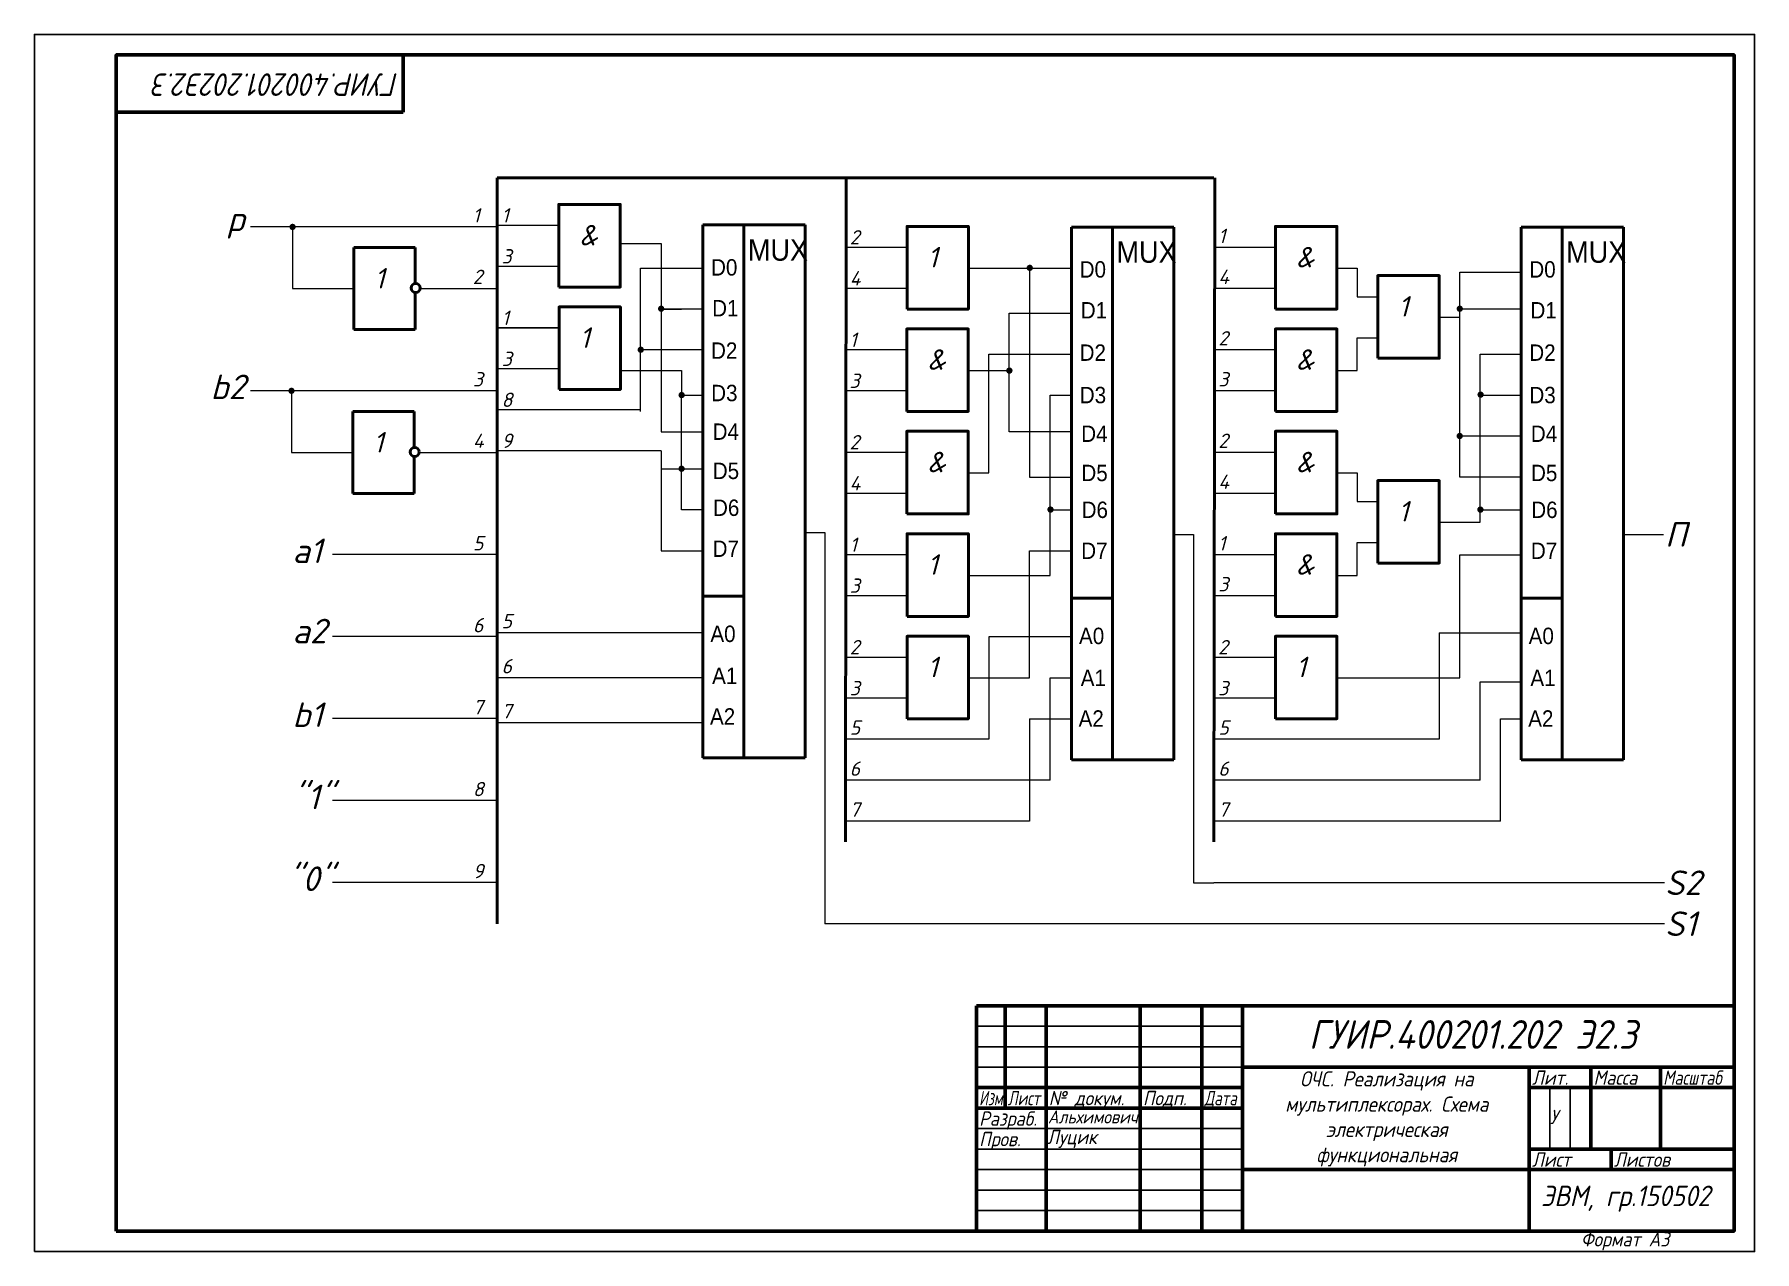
# Model space of a CAD drawing. Header units: millimetres. Extents: x 0 to 420, y 0 to 297.
import ezdxf

# ---------------------------------------------------------------- set-up
doc = ezdxf.new("R2010")
doc.units = ezdxf.units.MM
doc.header["$LTSCALE"] = 0.5
doc.layers.get('0').update_dxf_attribs({"lineweight": 60})
doc.layers.get('Defpoints').update_dxf_attribs({"color": 5})
doc.layers.add('4-текст', color=7, linetype='Continuous', true_color=0x00ad00)
doc.styles.get("Standard").update_dxf_attribs({"font": 'ISOCPEUI.TTF', "width": 0.9})

msp = doc.modelspace()

# ---------------------------------------------------------------- hatches: boundary and pattern name
at = {"lineweight": 20}
h = msp.add_hatch(color=7, dxfattribs=at)
edge = h.paths.add_edge_path()
edge.add_arc((63.03, 250.03), 0.773, 0, 360)
h = msp.add_hatch(color=7, dxfattribs=at)
edge = h.paths.add_edge_path()
edge.add_arc((243.03, 240.04), 0.773, 0, 360)
h = msp.add_hatch(color=7, dxfattribs=at)
edge = h.paths.add_edge_path()
edge.add_arc((153.03, 230.07), 0.773, 0, 360)
h = msp.add_hatch(color=7, dxfattribs=at)
edge = h.paths.add_edge_path()
edge.add_arc((348.02, 230.06), 0.773, 0, 360)
h = msp.add_hatch(color=7, dxfattribs=at)
edge = h.paths.add_edge_path()
edge.add_arc((148.05, 220.06), 0.773, 0, 360)
h = msp.add_hatch(color=7, dxfattribs=at)
edge = h.paths.add_edge_path()
edge.add_arc((238.05, 214.97), 0.773, 0, 360)
h = msp.add_hatch(color=7, dxfattribs=at)
edge = h.paths.add_edge_path()
edge.add_arc((62.77, 210.03), 0.773, 0, 360)
h = msp.add_hatch(color=7, dxfattribs=at)
edge = h.paths.add_edge_path()
edge.add_arc((158.03, 208.99), 0.773, 0, 360)
h = msp.add_hatch(color=7, dxfattribs=at)
edge = h.paths.add_edge_path()
edge.add_arc((353.1, 209.1), 0.773, 0, 360)
h = msp.add_hatch(color=7, dxfattribs=at)
edge = h.paths.add_edge_path()
edge.add_arc((348.01, 199.01), 0.773, 0, 360)
h = msp.add_hatch(color=7, dxfattribs=at)
edge = h.paths.add_edge_path()
edge.add_arc((158.01, 191.02), 0.773, 0, 360)
h = msp.add_hatch(color=7, dxfattribs=at)
edge = h.paths.add_edge_path()
edge.add_arc((248.09, 181.06), 0.773, 0, 360)
h = msp.add_hatch(color=7, dxfattribs=at)
edge = h.paths.add_edge_path()
edge.add_arc((353.06, 181.05), 0.773, 0, 360)

# ---------------------------------------------------------------- linework, layer by layer
at = {"lineweight": 50}
for p, q in [((113, 262), (113, 80)), ((113, 262), (288, 262)), ((363, 250), (363, 120)), ((93, 245), (78, 245)), ((78, 245), (78, 225)), ((93, 236.22), (93, 245)), ((93, 225), (93, 233.92)), ((78, 225), (93, 225)), ((92.74, 205), (77.74, 205)), ((77.74, 205), (77.74, 185)), ((92.74, 196.22), (92.74, 205)), ((92.74, 193.92), (92.74, 194.01)), ((92.74, 185), (92.74, 193.92)), ((77.74, 185), (92.74, 185))]:
    msp.add_line(p, q, dxfattribs=at)
at = {"color": 7, "lineweight": 50}
for p, q in [((198.21, 262), (198.06, 100)), ((288.21, 262), (288, 100)), ((163.21, 250.5), (163.21, 120.5)), ((163.21, 250.5), (188.21, 250.5)), ((163.21, 250.5), (163.21, 240.5)), ((173.21, 120.5), (173.21, 250.5)), ((188.21, 250.5), (188.21, 120.5)), ((253.21, 250), (253.21, 120)), ((253.21, 250), (278.21, 250)), ((253.21, 250), (253.21, 240)), ((263.21, 120), (263.21, 250)), ((278.21, 250), (278.21, 120)), ((363, 250), (388, 250)), ((373, 120), (373, 250)), ((388, 250), (388, 120)), ((163.21, 159.9), (173.21, 159.9)), ((253.21, 159.4), (263.21, 159.4)), ((363, 159.4), (373, 159.4)), ((163.21, 120.5), (173.21, 120.5)), ((188.21, 120.5), (173.21, 120.5)), ((253.21, 120), (263.21, 120)), ((278.21, 120), (263.21, 120)), ((363, 120), (373, 120)), ((388, 120), (373, 120))]:
    msp.add_line(p, q, dxfattribs=at)
at = {"lineweight": 20}
for p, q in [((52.78, 250.15), (113, 250.15)), ((63, 250.13), (63, 235)), ((128.04, 250.36), (113.04, 250.36)), ((143, 246), (153, 246)), ((153, 246), (153, 230)), ((213, 244.99), (198, 244.99)), ((213.06, 245), (198.06, 245)), ((303, 245), (288, 245)), ((128.04, 240.36), (113.04, 240.36)), ((148, 205), (148, 240)), ((148, 240), (163, 240)), ((228, 240), (253, 240)), ((243, 240), (243, 189)), ((318, 240), (323, 240)), ((323, 240), (323, 233)), ((348, 189), (348, 239)), ((348, 239), (363, 239)), ((63, 235), (78, 235)), ((93, 233.92), (93, 234.01)), ((94.22, 235), (113, 235)), ((213.06, 235), (198.06, 235)), ((303, 235), (288, 235)), ((323, 233), (328, 233)), ((153, 230), (158, 230)), ((163, 230), (153, 230)), ((153, 230), (153, 200)), ((238, 200), (238, 229)), ((238, 229), (253, 229)), ((343, 228), (348, 228)), ((363, 230), (348, 230)), ((128.04, 225.36), (113.04, 225.36)), ((128.1, 225.37), (113.1, 225.37)), ((323, 215), (323, 223)), ((323, 223), (328, 223)), ((163, 220), (148, 220)), ((213, 220), (198, 220)), ((233, 190), (233, 219)), ((233, 219), (253, 219)), ((303, 220), (288, 220)), ((353, 178), (353, 219)), ((353, 219), (363, 219)), ((128.1, 215.37), (113.1, 215.37)), ((143, 215), (158, 215)), ((158, 215), (158, 209)), ((228, 215), (238, 215)), ((318, 215), (323, 215)), ((52.8, 210.15), (112.82, 210.15)), ((62.74, 210.13), (62.74, 195)), ((158, 209), (163.21, 209)), ((158, 181), (158, 209)), ((213, 210), (198, 210)), ((248, 165), (248, 209)), ((248, 209), (253.21, 209)), ((303, 210), (288, 210)), ((353, 209), (363, 209)), ((148, 205.37), (113.1, 205.37)), ((153, 200), (163.21, 200)), ((253, 200), (238, 200)), ((363, 199), (348, 199)), ((62.74, 195), (77.74, 195)), ((93.97, 195), (112.74, 195)), ((153.03, 195.37), (113.1, 195.37)), ((153, 195.37), (153, 171)), ((213, 195), (198, 195)), ((303, 195), (288, 195)), ((153, 191), (163.21, 191)), ((228, 190), (233, 190)), ((243, 189), (253, 189)), ((318, 190), (323, 190)), ((323, 190), (323, 183)), ((363, 189), (348, 189)), ((213, 185), (198, 185)), ((303, 185), (288, 185)), ((163.21, 181), (158, 181)), ((163, 181), (163, 181)), ((248, 181), (253, 181)), ((323, 183), (328, 183)), ((353, 181), (363, 181)), ((253, 180.5), (253, 180.5)), ((343, 178), (353, 178)), ((278, 175), (283, 175)), ((283, 175), (283, 90)), ((323, 165), (323, 173)), ((323, 173), (328, 173)), ((72.78, 170.15), (112.82, 170.15)), ((153, 171), (163.21, 171)), ((213.06, 170), (198.06, 170)), ((243, 140), (243, 171)), ((243, 171), (253, 171)), ((303, 170), (288, 170)), ((348, 140), (348, 170)), ((348, 170), (363, 170)), ((228, 165), (248, 165)), ((318, 165), (323, 165)), ((213.06, 160), (198.06, 160)), ((303, 160), (288, 160)), ((72.78, 150.15), (112.82, 150.15)), ((163, 151), (113, 151)), ((253, 150), (233, 150)), ((233, 150), (233, 125)), ((343, 151), (343, 125)), ((343, 151), (363, 151)), ((213, 144.99), (198, 144.99)), ((213.06, 145), (198.06, 145)), ((303, 145), (288, 145)), ((163, 140), (113, 140)), ((228, 140), (243, 140)), ((248, 140), (253, 140)), ((248, 115), (248, 140)), ((318, 140), (348, 140)), ((353, 115), (353, 139)), ((353, 139), (363, 139)), ((213.06, 135), (198.06, 135)), ((303, 135), (288, 135)), ((72.78, 130.15), (112.82, 130.15)), ((163, 129), (113, 129)), ((243, 130), (243, 105)), ((243, 130), (253, 130)), ((358, 105), (358, 130)), ((358, 130), (363, 130)), ((233, 125), (198.06, 125)), ((343, 125), (288, 125)), ((248, 115), (198.06, 115)), ((353, 115), (288, 115)), ((72.78, 110.15), (112.82, 110.15)), ((243, 105), (198.06, 105)), ((358, 105), (288, 105)), ((72.78, 90.15), (112.82, 90.15)), ((283, 90), (288, 90)), ((398, 90), (288, 90)), ((288, 80), (193, 80)), ((398, 80), (288, 80))]:
    msp.add_line(p, q, dxfattribs=at)
at = {"color": 7, "lineweight": 20}
for p, q in [((173.21, 250.5), (163.21, 250.5)), ((263.21, 250), (253.21, 250)), ((373, 250), (363, 250)), ((163.21, 220.5), (163.21, 210.5)), ((253.21, 220), (253.21, 210)), ((163.21, 200.5), (163.21, 190.5)), ((253.21, 200), (253.21, 190)), ((163.21, 180.5), (163.21, 170.5)), ((253.21, 180), (253.21, 170)), ((188, 175.5), (193, 175.5)), ((387.79, 175), (397.79, 175)), ((163.21, 130.51), (163.21, 142.23)), ((163.21, 142.23), (163.21, 140.51)), ((163.21, 140.51), (163.21, 130.51)), ((253.21, 130.01), (253.21, 141.73)), ((253.21, 141.73), (253.21, 140.01)), ((253.21, 140.01), (253.21, 130.01))]:
    msp.add_line(p, q, dxfattribs=at)
at = {"color": 0, "lineweight": 20}
msp.add_line((193, 175.5), (193, 80), dxfattribs=at)
at = {"color": 0, "lineweight": 60}
for p, q in [((415, 60), (230, 60)), ((230, 5), (230, 60)), ((237, 60), (237, 35)), ((247, 5), (247, 60)), ((270, 60), (270, 5)), ((285, 5), (285, 60)), ((295, 60), (295, 5)), ((295, 45), (415, 45)), ((365, 5), (365, 45)), ((380, 45), (380, 25)), ((397, 25), (397, 45)), ((230, 40), (295, 40)), ((365, 40), (415, 40)), ((230, 35), (295, 35)), ((365, 25), (415, 25)), ((385, 20), (385, 25)), ((295, 20), (415, 20))]:
    msp.add_line(p, q, dxfattribs=at)
at = {"color": 0, "lineweight": -3}
for p, q in [((230, 55), (295, 55)), ((230, 50), (295, 50)), ((230, 45), (295, 45)), ((370, 25), (370, 40)), ((375, 40), (375, 25)), ((230, 30), (295, 30)), ((230, 25), (295, 25)), ((230, 20), (295, 20)), ((230, 15), (295, 15)), ((230, 10), (295, 10))]:
    msp.add_line(p, q, dxfattribs=at)
at = {"color": 0}
msp.add_line((365, 45), (365, 40), dxfattribs=at)
at = {"lineweight": 60}
msp.add_lwpolyline([(20, 5), (415, 5), (415, 292), (20, 292)], close=True, dxfattribs=at)
msp.add_lwpolyline([(90, 278), (20, 278), (20, 292), (90, 292)], close=True)
at = {"lineweight": 50}
for points in [[(128.04, 235.36), (143.04, 235.36), (143.04, 255.51), (128.04, 255.51)], [(213.06, 230), (228.06, 230), (228.06, 250.15), (213.06, 250.15)], [(303, 230), (318, 230), (318, 250.15), (303, 250.15)], [(328, 218), (343, 218), (343, 238.15), (328, 238.15)], [(128.1, 210.37), (143.1, 210.37), (143.1, 230.52), (128.1, 230.52)], [(213, 205), (228, 205), (228, 225.15), (213, 225.15)], [(303, 205), (318, 205), (318, 225.15), (303, 225.15)], [(213, 180), (228, 180), (228, 200.15), (213, 200.15)], [(303, 180), (318, 180), (318, 200.15), (303, 200.15)], [(328, 168), (343, 168), (343, 188.15), (328, 188.15)], [(213.06, 155), (228.06, 155), (228.06, 175.15), (213.06, 175.15)], [(303, 155), (318, 155), (318, 175.15), (303, 175.15)], [(213.06, 130), (228.06, 130), (228.06, 150.15), (213.06, 150.15)], [(303, 130), (318, 130), (318, 150.15), (303, 150.15)]]:
    msp.add_lwpolyline(points, close=True, dxfattribs=at)
for centre in [(93.11, 235.11), (92.86, 195.11)]:
    msp.add_circle(centre, 1.11, dxfattribs=at)
at = {"layer": 'Defpoints'}
msp.add_lwpolyline([(0, 0), (420, 0), (420, 297), (0, 297)], close=True, dxfattribs=at)

# ---------------------------------------------------------------- texts
for s, p in [('p', (47, 249)), ('b2', (43, 208)), ('П', (398.12, 172)), ('a1', (63, 168)), ('a2', (63, 148.42)), ('b1', (63, 128)), ('"1"', (63.17, 107.93)), ('"0"', (62, 87.98)), ('S2', (398.12, 87)), ('S1', (398.12, 77))]:
    msp.add_text(s, height=6).set_placement(p)
at = {"lineweight": 20}
for s, height, p in [('1', 3.5, (107, 251.09)), ('1', 3.5, (114.06, 251.1)), ('&', 5, (133.04, 245.51)), ('2', 3.5, (199.07, 245.74)), ('1', 3.5, (289.05, 246.09)), ('3', 3.5, (114.06, 241.1)), ('1', 5, (218.06, 240.15)), ('&', 5, (308, 240.15)), ('1', 5, (83, 235)), ('2', 3.5, (107, 236.09)), ('4', 3.5, (289.06, 236.1)), ('4', 3.5, (199.07, 235.74)), ('1', 5, (333, 228.15)), ('1', 3.5, (114.12, 226.1)), ('1', 5, (133.1, 220.52)), ('1', 3.5, (199.02, 220.74)), ('2', 3.5, (289.06, 221.1)), ('3', 3.5, (114.12, 216.1)), ('&', 5, (218, 215.15)), ('&', 5, (308, 215.15)), ('3', 3.5, (107.06, 211.1)), ('3', 3.5, (199.02, 210.74)), ('3', 3.5, (289.06, 211.1)), ('8', 3.5, (114.06, 206.1)), ('4', 3.5, (107.06, 196.1)), ('9', 3.5, (114.06, 196.1)), ('2', 3.5, (199.02, 195.74)), ('2', 3.5, (289.06, 196.1)), ('&', 5, (218, 190.15)), ('&', 5, (308, 190.15)), ('4', 3.5, (199.02, 185.74)), ('4', 3.5, (289.06, 186.1)), ('1', 5, (333, 178.15)), ('5', 3.5, (107.06, 171.1)), ('1', 3.5, (199.07, 170.74)), ('1', 3.5, (289.05, 171.09)), ('1', 5, (218.06, 165.15)), ('&', 5, (308, 165.15)), ('3', 3.5, (199.07, 160.74)), ('3', 3.5, (289.06, 161.1)), ('5', 3.5, (114.06, 152.1)), ('6', 3.5, (107.06, 151.1)), ('2', 3.5, (199.07, 145.74)), ('2', 3.5, (289.02, 145.74)), ('6', 3.5, (114.05, 141.09)), ('1', 5, (218.06, 140.15)), ('1', 5, (308, 140.15)), ('3', 3.5, (199.07, 135.74)), ('3', 3.5, (289.02, 135.74)), ('7', 3.5, (107.06, 131.1)), ('7', 3.5, (114.06, 130.1)), ('5', 3.5, (199.06, 126.1)), ('5', 3.5, (289.06, 126.1)), ('6', 3.5, (199.05, 116.09)), ('6', 3.5, (289.05, 116.09)), ('8', 3.5, (107.06, 111.1)), ('7', 3.5, (199.06, 106.1)), ('7', 3.5, (289.06, 106.1)), ('9', 3.5, (107.06, 91.1))]:
    msp.add_text(s, height=height, dxfattribs=at).set_placement(p)
at = {"lineweight": 50}
msp.add_text('1', height=5, dxfattribs=at).set_placement((82.74, 195))
at = {"color": 0, "lineweight": -3, "width": 0.9}
msp.add_text('Формат А3', height=3.5, dxfattribs=at).set_placement((377.6, 1.25))
at = {"lineweight": 20, "width": 7.615, "attachment_point": 1}
for s, insert, char_height in [('{\\fArial|b0|i0|c0|p0;\\H1.75x;MUX}', (174.21, 247.03), 3), ('{\\fArial|b0|i0|c0|p0;\\H1.75x;MUX}', (264.21, 246.53), 3), ('{\\fArial|b0|i0|c0|p0;\\H1.75x;MUX}', (374, 246.53), 3), ('{\\fArial|b0|i0|c0|p0;\\H0.66667x;D0}', (165.21, 242.16), 6), ('{\\fArial|b0|i0|c0|p0;\\H0.66667x;D0}', (255.21, 241.66), 6), ('{\\fArial|b0|i0|c0|p0;\\H0.66667x;D0}', (365, 241.66), 6), ('{\\fArial|b0|i0|c0|p0;D1}', (165.48, 232.19), 4), ('{\\fArial|b0|i0|c0|p0;D1}', (255.48, 231.69), 4), ('{\\fArial|b0|i0|c0|p0;D1}', (365.27, 231.69), 4), ('{\\fArial|b0|i0|c0|p0;D2}', (165.2, 221.85), 4), ('{\\fArial|b0|i0|c0|p0;D2}', (255.2, 221.35), 4), ('{\\fArial|b0|i0|c0|p0;D2}', (364.99, 221.35), 4), ('{\\fArial|b0|i0|c0|p0;\\H0.66667x;D3}', (165.24, 211.5), 6), ('{\\fArial|b0|i0|c0|p0;\\H0.66667x;D3}', (255.24, 211), 6), ('{\\fArial|b0|i0|c0|p0;\\H0.66667x;D3}', (365.02, 211), 6), ('{\\fArial|b0|i0|c0|p0;D4}', (165.59, 202.07), 4), ('{\\fArial|b0|i0|c0|p0;D4}', (255.59, 201.56), 4), ('{\\fArial|b0|i0|c0|p0;D4}', (365.37, 201.56), 4), ('{\\fArial|b0|i0|c0|p0;D5}', (165.63, 192.5), 4), ('{\\fArial|b0|i0|c0|p0;D5}', (255.63, 192), 4), ('{\\fArial|b0|i0|c0|p0;D5}', (365.41, 192), 4), ('{\\fArial|b0|i0|c0|p0;\\H0.66667x;D6}', (165.69, 183.5), 6), ('{\\fArial|b0|i0|c0|p0;\\H0.66667x;D6}', (255.69, 183), 6), ('{\\fArial|b0|i0|c0|p0;\\H0.66667x;D6}', (365.47, 183), 6), ('{\\fArial|b0|i0|c0|p0;D7}', (165.59, 173.5), 4), ('{\\fArial|b0|i0|c0|p0;D7}', (255.59, 173), 4), ('{\\fArial|b0|i0|c0|p0;D7}', (365.38, 173), 4), ('{\\fArial|b0|i0|c0|p0;\\H0.66667x;A0}', (165.05, 152.74), 6), ('{\\fArial|b0|i0|c0|p0;\\H0.66667x;A0}', (255.05, 152.24), 6), ('{\\fArial|b0|i0|c0|p0;\\H0.66667x;A0}', (364.84, 152.24), 6), ('{\\fArial|b0|i0|c0|p0;A1}', (165.47, 142.49), 4), ('{\\fArial|b0|i0|c0|p0;A1}', (255.47, 141.99), 4), ('{\\fArial|b0|i0|c0|p0;A1}', (365.26, 141.99), 4), ('{\\fArial|b0|i0|c0|p0;A2}', (164.95, 132.58), 4), ('{\\fArial|b0|i0|c0|p0;A2}', (254.95, 132.07), 4), ('{\\fArial|b0|i0|c0|p0;A2}', (364.73, 132.07), 4)]:
    msp.add_mtext(s, dxfattribs=dict(at, insert=insert, char_height=char_height))
at = {"layer": '4-текст', "color": 0, "lineweight": -3}
for s, height, width, p in [('Лит.', 3.5, 0.9, (365.67, 40.7)), ('Масса', 3.5, 0.9, (380.67, 40.7)), ('Масштаб', 3.5, 0.8, (397.67, 40.7)), ('Изм.', 3.5, 0.7, (230.67, 35.7)), ('Лист', 3.5, 0.75, (237.67, 35.7)), ('№ докум.', 3.5, 0.9, (247.67, 35.7)), ('Подп.', 3.5, 0.9, (270.67, 35.7)), ('Дата', 3.5, 0.75, (285.67, 35.7)), ('Разраб.', 3.5, 0.9, (230.67, 30.7)), ('Альхимович', 3.2, 0.9, (247.44, 31.26)), ('У', 3.5, 0.9, (370.06, 31.09)), ('Луцик', 3.5, 0.9, (247.25, 26.22)), ('Пров.', 3.5, 0.9, (230.67, 25.7)), ('Лист', 3.5, 0.9, (365.67, 20.7)), ('Листов', 3.5, 0.9, (385.67, 20.7)), ('ЭВМ, гр.150502', 5, 0.9, (367.86, 11.09))]:
    msp.add_text(s, height=height, dxfattribs=dict(at, width=width)).set_placement(p)
at = {"layer": '4-текст', "color": 0, "insert": (89, 282), "char_height": 5.5, "width": 109.2169, "attachment_point": 1, "rotation": 180}
msp.add_mtext('{\\fISOCPEUR|b0|i1|c204|p34;ГУИР}.{\\fISOCPEUR|b0|i1|c204|p34;400201}.{\\fISOCPEUR|b0|i1|c204|p34;2}0{\\fISOCPEUR|b0|i1|c204|p34;2Э2.}3', dxfattribs=at)
at = {"layer": '4-текст', "color": 0, "attachment_point": 1}
for s, insert, char_height, width in [('{\\fISOCPEUR|b0|i1|c204|p34;ГУИР}.{\\fISOCPEUR|b0|i1|c204|p34;400201}.{\\fISOCPEUR|b0|i1|c204|p34;2}0{\\fISOCPEUR|b0|i1|c204|p34;2 Э2.}3', (311.16, 56.48), 7, 109.2169), ('\\pxqc;{\\fISOCPEUR|b0|i1|c204|p34;ОЧС. Реализация на мультиплексорах. Схема\\Pэлектрическая \\Pфункциональная}', (291, 44), 3.7, 78.3947)]:
    msp.add_mtext(s, dxfattribs=dict(at, insert=insert, char_height=char_height, width=width))

doc.saveas('drawing.dxf')
